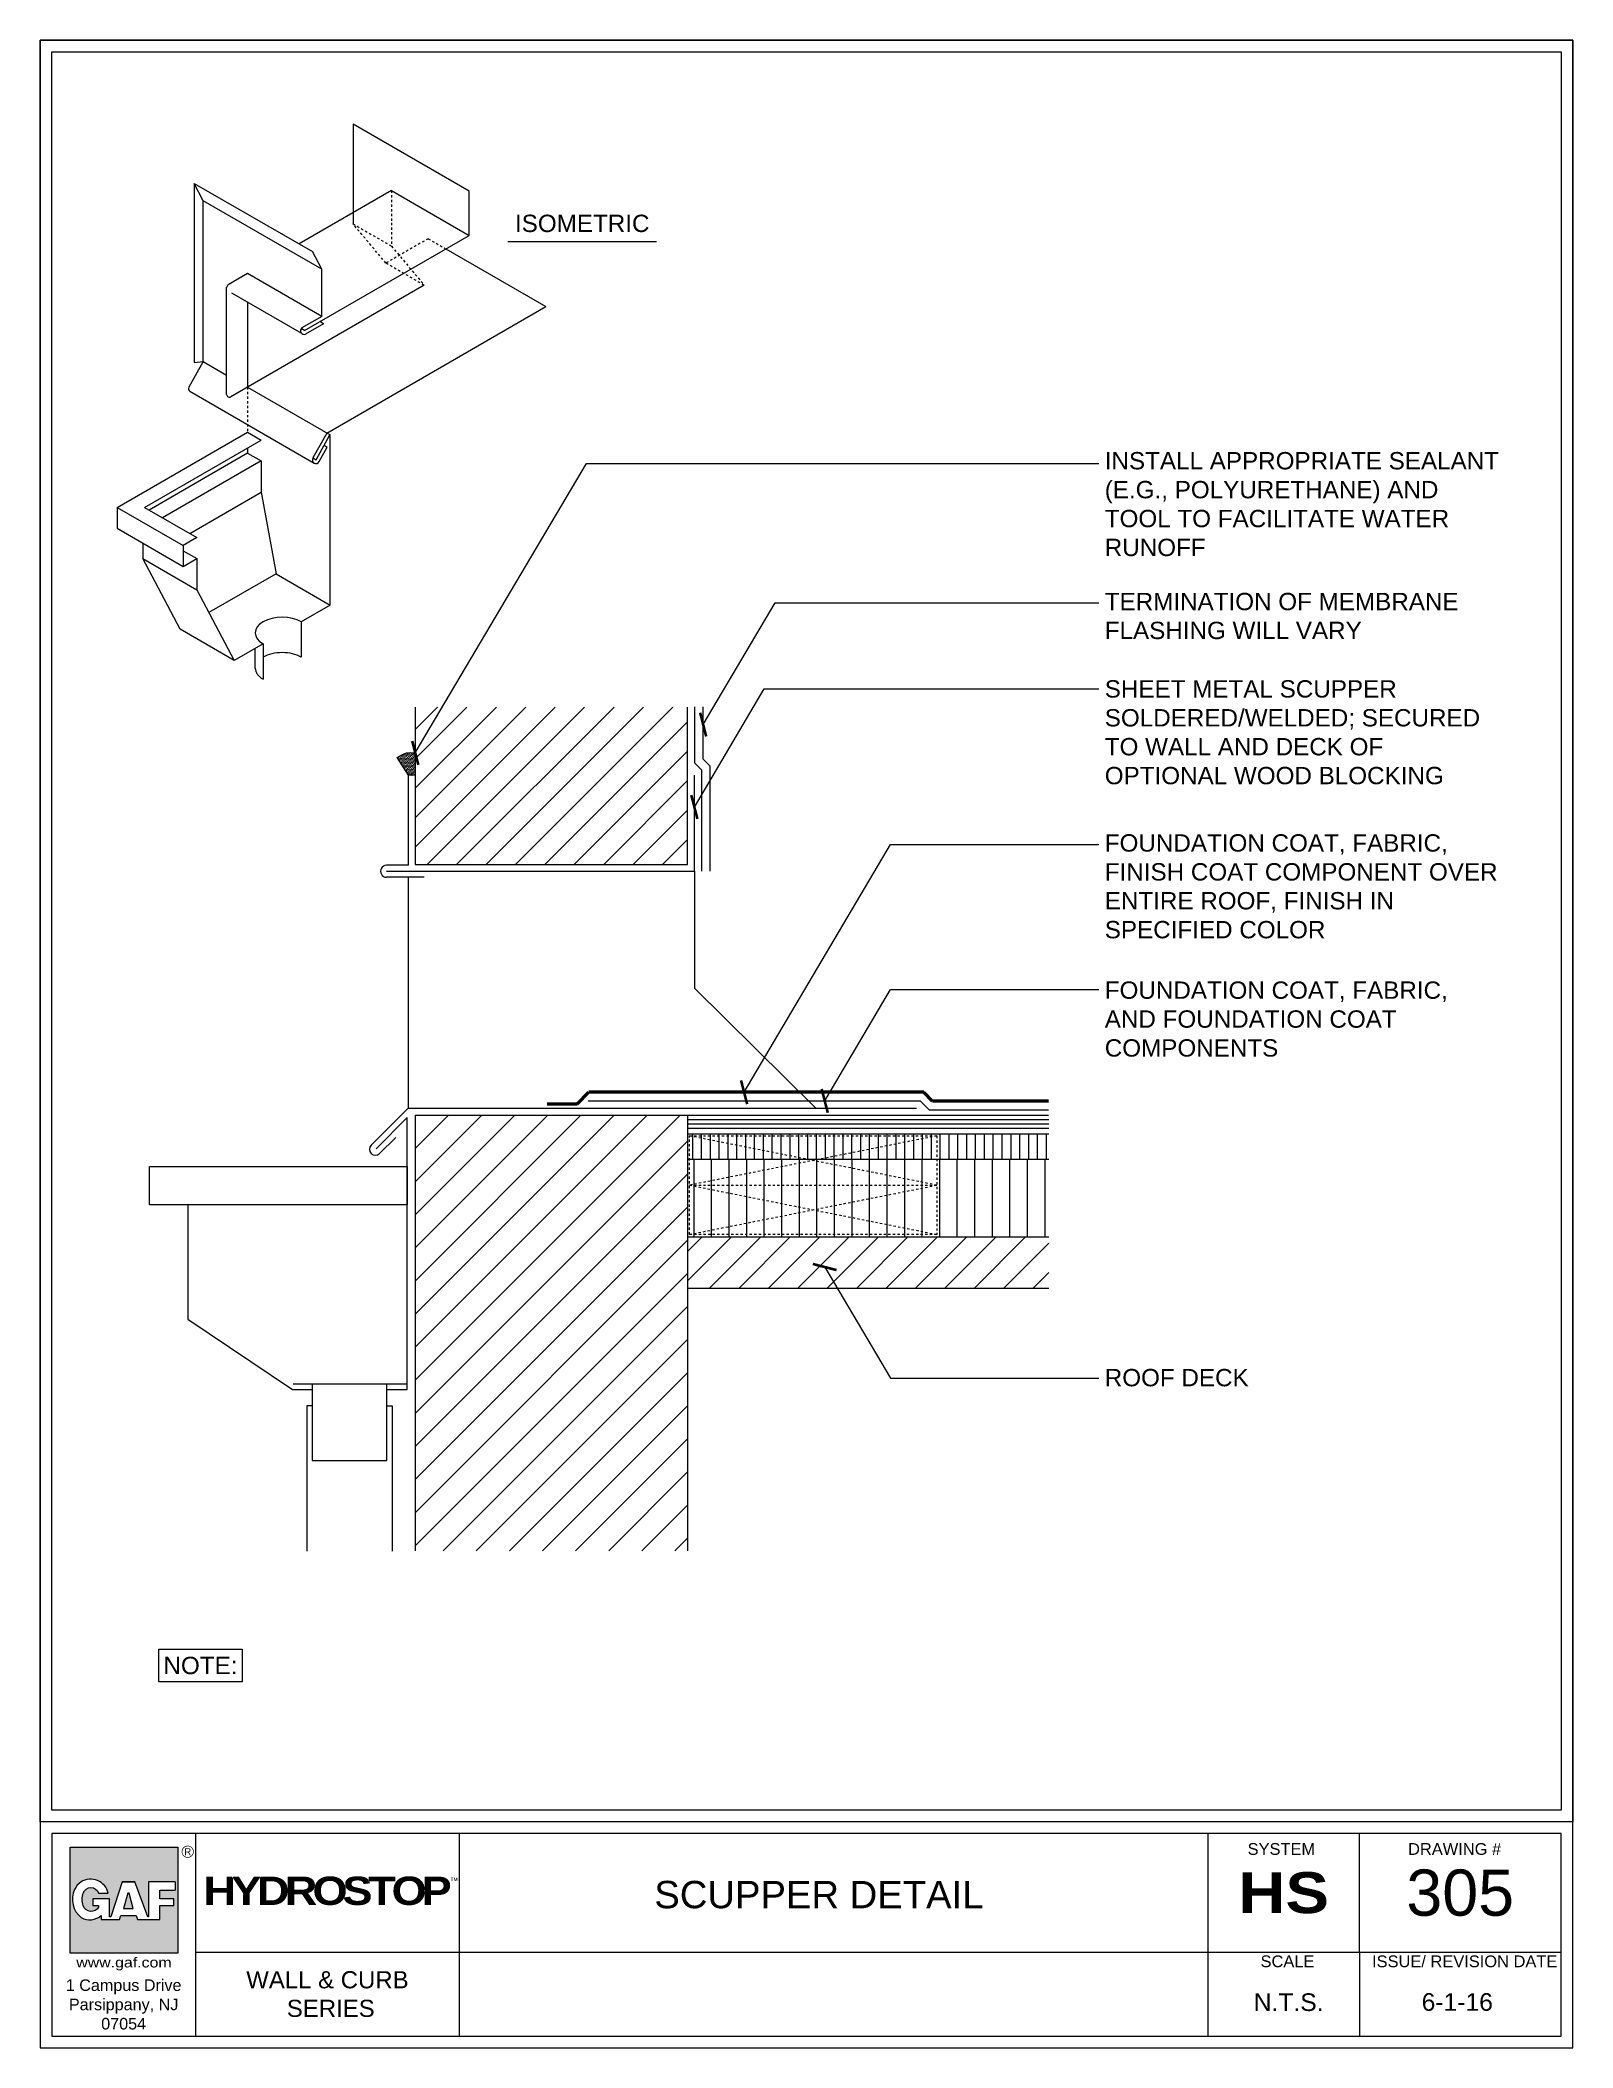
# Model space of a CAD drawing. Header units: inches. Extents: x 14.5 to 80.8, y 24.5 to 111.4.
import ezdxf
from ezdxf.enums import TextEntityAlignment as Align

# ---------------------------------------------------------------- set-up
doc = ezdxf.new("R2010")
doc.units = ezdxf.units.IN
doc.header["$MEASUREMENT"] = 0
doc.linetypes.add('DASHED2', pattern=[0.375, 0.25, -0.125])
doc.layers.get('0').update_dxf_attribs({"lineweight": 15})
doc.styles.add('ARCHQUIK', font='Archquik.shx', dxfattribs={"height": 0.1})
doc.styles.add('ARIAL', font='arial.ttf')
doc.styles.add('FONT', font='arial.ttf', dxfattribs={"height": 0.75})
doc.dimstyles.new('dIM-STYLE', dxfattribs={"dimtxt": 0.75, "dimasz": 0.75, "dimexe": 0.18, "dimexo": 0.0625, "dimgap": 0.09, "dimtad": 0, "dimtih": 1, "dimtoh": 1, "dimdec": 4, "dimzin": 0, "dimdsep": 46, "dimlunit": 4, "dimtxsty": 'FONT', "dimblk": 'ARCHTICK', "dimcen": 0, "dimclrd": 3, "dimclre": 3, "dimclrt": 256, "dimadec": 0, "dimazin": 0, "dimtfac": 1, "dimtdec": 4, "dimtofl": 0, "dimtmove": 0, "dimatfit": 3, "dimldrblk": 'ARCHTICK', "dimfxl": 1, "dimfrac": 2, "dimtolj": 1, "dimtzin": 0, "dimlwd": -1, "dimlwe": -1, "dimarcsym": 0})
pattern_1 = [(44.99999999999999, (-1.26099283668936, -0.05898184144857943), (-0.6363961030678927, 0.6363961030678928), [])]

# ---------------------------------------------------------------- blocks, each defined once
blk = doc.blocks.new('GAF_LOGO')
h = blk.add_hatch(color=242)
h.paths.add_polyline_path([(0.9999999843750018, 0.999999984375), (-0.01802111514781046, 0.999999984375), (-0.01802111514781046, -0.002743970513160665), (0.9999999843750018, -0.002743970513160499), (0.9999999843750018, 0.6710526210937502)])
edge = h.paths.add_edge_path(flags=16)
edge.add_line((0.3421052578125003, 0.5657894648437503), (0.2499999960937487, 0.5657894648437503))
edge.add_arc((0.1776315761718745, 0.542763149414063), 0.075943396054273, 17.65012421993013, 162.3498757800698)
edge.add_arc((0.2913533789062498, 0.5065789394531254), 0.1952830184252751, 162.3498757800698, 197.65012421993)
edge.add_arc((0.1804031326795207, 0.4712765883809845), 0.07885186654145789, 197.65012421993, 331.9610179646004)
edge.add_line((0.2499999960937487, 0.4342105195312511), (0.2499999960937487, 0.4473684140625002))
edge.add_line((0.2499999960937487, 0.4473684140625002), (0.1973684179687503, 0.4473684140625003))
edge.add_line((0.1973684179687503, 0.4473684140625003), (0.1973684179687503, 0.5131578867187501))
edge.add_line((0.1973684179687503, 0.5131578867187501), (0.3552631523437491, 0.5131578867187501))
edge.add_line((0.3552631523437491, 0.5131578867187501), (0.3552631523437491, 0.3421052578125003))
edge.add_line((0.3552631523437491, 0.3421052578125003), (0.3672600561810685, 0.3421052578125003))
edge.add_line((0.3672600561810685, 0.3421052578125003), (0.473684203125, 0.6710526210937502))
edge.add_line((0.473684203125, 0.6710526210937502), (0.5921052539062508, 0.6710526210937502))
edge.add_line((0.5921052539062508, 0.6710526210937502), (0.7168783917025898, 0.3421052578125004))
edge.add_line((0.7168783917025898, 0.3421052578125004), (0.7236841992187522, 0.3421052578125004))
edge.add_line((0.7236841992187522, 0.3421052578125004), (0.7236841992187522, 0.6710526210937502))
edge.add_line((0.7236841992187522, 0.6710526210937502), (0.9757096308521137, 0.6710526210937502))
edge.add_line((0.9757096308521137, 0.6710526210937502), (0.9757096308521139, 0.5921052539062504))
edge.add_line((0.9757096308521139, 0.5921052539062504), (0.828947355468749, 0.5921052539062504))
edge.add_line((0.828947355468749, 0.5921052539062504), (0.828947355468749, 0.5131578867187501))
edge.add_line((0.828947355468749, 0.5131578867187501), (0.9619798181352781, 0.5131578867187501))
edge.add_line((0.9619798181352781, 0.5131578867187501), (0.9619798181352782, 0.4473684140625002))
edge.add_line((0.9619798181352782, 0.4473684140625002), (0.8289473554687489, 0.4473684140625003))
edge.add_line((0.8289473554687489, 0.4473684140625003), (0.828947355468749, 0.3157894687500002))
edge.add_line((0.828947355468749, 0.3157894687500002), (0.6184210429687518, 0.3157894687500003))
edge.add_line((0.6184210429687518, 0.3157894687500003), (0.6052631484375013, 0.35526315234375))
edge.add_line((0.6052631484375013, 0.35526315234375), (0.4605263085937495, 0.3552631523437498))
edge.add_line((0.4605263085937495, 0.3552631523437498), (0.4473684140624989, 0.3157894687500002))
edge.add_line((0.4473684140624989, 0.3157894687500002), (0.2763157851562497, 0.3157894687500002))
edge.add_line((0.2763157851562497, 0.3157894687500002), (0.2763157851562497, 0.3552631523437499))
edge.add_arc((0.1671059236527185, 0.4777867589039027), 0.1641305212753787, 240.8042829104425, 311.71180968469173, ccw=False)
edge.add_arc((0.2222038028843561, 0.5072653279140215), 0.2193476823067968, 155.1482085443663, 231.9615675140741, ccw=False)
edge.add_arc((0.1895668580481229, 0.5197191371257442), 0.1845148081401703, 124.71226100437019, 154.3980145931274, ccw=False)
edge.add_arc((0.1751212575285651, 0.5254602239943656), 0.171785051789476, 13.577812998885406, 121.84091426695329, ccw=False)
h.paths.add_polyline_path([(0.5263157812499983, 0.5657894648437498), (0.5394736757812488, 0.5657894648437498), (0.5789473593750003, 0.421052625), (0.4868420976562504, 0.421052625)], flags=0)
at = {"color": 242}
for p, q in [((0.9757096308521138, 0.6710526210937502), (0.9757096308521138, 0.5921052539062504)), ((0.5263157812499983, 0.5657894648437498), (0.4868420976562504, 0.421052625)), ((0.4868420976562504, 0.421052625), (0.5789473593750003, 0.421052625)), ((0.5394736757812488, 0.5657894648437498), (0.5263157812499983, 0.5657894648437498)), ((0.5789473593750003, 0.421052625), (0.5394736757812488, 0.5657894648437498))]:
    blk.add_line(p, q, dxfattribs=at)
for points in [[(0.9999999843750018, 0.6710526210937502), (0.9999999843750019, -0.00274397051316061), (-0.01802111514781046, -0.00274397051316061), (-0.01802111514781046, 0.999999984375), (0.9999999843750018, 0.999999984375), (0.9999999843750018, 0.6710526210937502)], [(0.9757096308521138, 0.6710526210937502), (0.7236841992187522, 0.6710526210937502), (0.7236841992187522, 0.3421052578125003), (0.7168783917025898, 0.3421052578125003), (0.5921052539062508, 0.6710526210937502), (0.4736842031249999, 0.6710526210937502), (0.5921052539062508, 0.6710526210937502)]]:
    blk.add_lwpolyline(points, dxfattribs=at)
at = {"const_width": 0.006578947265625}
blk.add_lwpolyline([(1.146718681227561, 0.9569249246062017, 0.9999999999999999), (1.038984530952376, 0.9569249246062017, 0.9999999999999999)], format="xyb", close=True, dxfattribs=at)
at = {"color": 242}
for points in [[(0.4736842031249999, 0.6710526210937502), (0.3672600561810686, 0.3421052578125003), (0.3552631523437491, 0.3421052578125003), (0.3552631523437491, 0.5131578867187501), (0.1973684179687503, 0.5131578867187501), (0.1973684179687503, 0.4473684140625003), (0.2499999960937487, 0.4473684140625003), (0.2499999960937487, 0.4342105195312511, -0.6638381309650001), (0.1052631562500004, 0.4473684140625003, -0.1552561087471992), (0.1052631562500004, 0.5657894648437503, -0.7312178527831996), (0.2499999960937487, 0.5657894648437503), (0.3421052578125003, 0.5657894648437503, 0.5109723306082545), (0.08449389586529144, 0.6713944055155814, 0.1302578243974809), (0.02316816522774692, 0.599451122242597, 0.172358814401925)], [(0.08704397350846876, 0.3345076182265967, 0.3196577466454945), (0.2763157851562497, 0.3552631523437499), (0.2763157851562497, 0.3157894687500002), (0.4473684140624989, 0.3157894687500002), (0.4605263085937494, 0.3552631523437499), (0.6052631484375013, 0.3552631523437499), (0.6184210429687518, 0.3157894687500002), (0.828947355468749, 0.3157894687500002), (0.828947355468749, 0.4473684140625003), (0.9619798181352781, 0.4473684140625003), (0.9619798181352781, 0.5131578867187501), (0.828947355468749, 0.5131578867187501), (0.828947355468749, 0.5921052539062504), (0.9757096308521139, 0.5921052539062504)]]:
    blk.add_lwpolyline(points, format="xyb", dxfattribs=at)
blk.add_arc((0.222203802884356, 0.5072653279140215), 0.2193476823067967, 155.1482085443668, 231.9615675140741, dxfattribs=at)
at = {"style": 'ARIAL'}
blk.add_text('R', height=0.06578947265625, dxfattribs=at).set_placement((1.092851606089969, 0.956924924606203), align=Align.MIDDLE)
at = {"style": 'ARIAL', "width": 1.133105524367421}
blk.add_text('www.gaf.com', height=0.09481817704846432, dxfattribs=at).set_placement((0.03995709321242522, -0.1363967728893486), (0.9407297751728345, -0.1363967728893486), align=Align.FIT)
blk = doc.blocks.new('HydroStop')
at = {"color": 174, "linetype": 'Continuous', "style": 'ARIAL'}
blk.add_text('TM', height=0.07930227829834807, dxfattribs=at).set_placement((6.460029172047104, 0.5633620407934359))
at = {"lineweight": -2, "insert": (0.9349556855740957, 0.6638381548218604), "char_height": 0.633319658458992, "width": 5.94393791725881, "attachment_point": 1, "style": 'ARCHQUIK'}
blk.add_mtext('{\\fArial Black|b0|i0|c0|p34;\\T0.85;\\C154;HYDRO\\C132;STOP}', dxfattribs=at)

msp = doc.modelspace()

# ---------------------------------------------------------------- hatches: boundary and pattern name
h = msp.add_hatch()
h.set_pattern_fill('ANSI31', color=256, scale=7.2)
h.set_pattern_definition(pattern_1)
h.paths.add_polyline_path([(42.50540824418744, 82.5257271281825), (30.72096724243181, 82.5257271281825), (30.72096724243181, 75.71543956113736), (42.50540824418744, 75.71550977390675)])
h = msp.add_hatch()
h.set_pattern_fill('DOTS', color=256, scale=0.9, angle=45)
h.set_pattern_definition([(44.99999999999999, (-1.26099283668936, -0.05898184144857943), (-0.01988737822087164, 0.05966213466261495), [0, -0.05625])])
edge = h.paths.add_edge_path()
edge.add_spline(control_points=[(30.72096724243181, 80.54294064108855), (30.59159754111868, 80.55567655927572), (30.30666655733555, 80.58372684973499), (30.06512339493619, 80.42643860787572), (29.93325018263822, 80.34056531920699)], knot_values=[0, 0, 0, 0, 0.4212940599626336, 0.9278813334863013, 0.9278813334863013, 0.9278813334863013, 0.9278813334863013], degree=3, periodic=0)
edge.add_line((29.93325018263822, 80.34056531920699), (30.42782184566059, 79.58837592072507))
edge.add_line((30.42782184566059, 79.58837592072506), (30.72096724243181, 79.58837592072506))
edge.add_line((30.72096724243181, 79.58837592072506), (30.72096724243181, 80.54294064108855))
h = msp.add_hatch()
h.set_pattern_fill('ANSI31', color=256, scale=8.1)
h.set_pattern_definition([(44.99999999999999, (-1.26099283668936, -0.05898184144857943), (-0.7159456159513794, 0.7159456159513795), [])])
h.paths.add_polyline_path([(42.50547845695683, 64.86672413705078), (30.72103745520119, 64.86672413705078), (30.72103745520119, 46.01726364090079), (42.50540824418744, 46.0231615135296)])
h = msp.add_hatch()
h.set_pattern_fill('ANSI31', color=256, scale=3.06, angle=45)
h.set_pattern_definition([(90, (-1.26099283668936, -0.05898184144857943), (-0.3825, 4.996003610813205e-17), [])])
h.paths.add_polyline_path([(53.01177548467385, 64.0627283483069), (42.5054754611979, 64.0627283483069), (42.5054713767035, 62.96653990973621), (53.01177548467385, 62.96653990973621)])
h.paths.add_polyline_path([(53.23677548467385, 64.0627283483069), (53.01177548467385, 64.0627283483069), (53.01177548467385, 62.96653990973621), (53.23677548467385, 62.96653990973621)])
h.paths.add_polyline_path([(58.12927533287169, 64.0627283483069), (53.23677548467385, 64.0627283483069), (53.23677548467385, 62.96653990973621), (58.13023146572093, 62.96653990973621)])
h = msp.add_hatch()
h.set_pattern_fill('ANSI31', color=256, scale=6.075, angle=45)
h.set_pattern_definition([(90, (-1.26099283668936, -0.05898184144857943), (-0.759375, 1.498801083243961e-16), [])])
h.paths.add_polyline_path([(53.01177548467385, 62.96653990973621), (42.5054713767035, 62.96653990973621), (42.50545884910174, 59.60440720546939), (53.01177548467385, 59.60440720546939)])
h.paths.add_polyline_path([(53.23677548467385, 62.96653990973621), (53.01177548467385, 62.96653990973621), (53.01177548467385, 59.60440720546939), (53.23677548467385, 59.60440720546939)])
h.paths.add_polyline_path([(58.12927533287169, 62.96653990973621), (53.23677548467385, 62.96653990973621), (53.23677548467385, 59.60440720546939), (58.12927533287169, 59.60440720546939)])
h = msp.add_hatch()
h.set_pattern_fill('ANSI31', color=256, scale=7.2)
h.set_pattern_definition(pattern_1)
h.paths.add_polyline_path([(53.01177548467385, 59.60440720546939), (42.50545884910174, 59.60440720546939), (42.50545058357935, 57.38612283536523), (53.01177548467385, 57.38612283536523)])
h.paths.add_polyline_path([(53.23677548467385, 59.60440720546939), (53.01177548467385, 59.60440720546939), (53.01177548467385, 57.38612283536523), (53.23677548467385, 57.38612283536523)])
h.paths.add_polyline_path([(58.13313941003385, 59.60440720546939), (53.23677548467385, 59.60440720546939), (53.23677548467385, 57.38612283536523), (58.12927533287169, 57.38612283536523)])

# ---------------------------------------------------------------- linework, layer by layer
for p, q in [((33.04675719161872, 104.8546666963016), (28.02638815181154, 107.7564044268403)), ((28.02638815181154, 107.7564044268403), (28.02646616599975, 103.4333262012704)), ((21.15052965957437, 105.1901277056124), (26.27064052039849, 102.2340303218349)), ((21.15052965957437, 105.1901277056124), (21.15060767376259, 97.43918406420323)), ((21.54535946611441, 104.4318680259564), (21.15064087966019, 105.190063492666)), ((26.67096964581934, 101.4725956089427), (21.54535946611441, 104.4318680259564)), ((21.54535946611441, 97.47865924343841), (21.54535946611441, 104.4318680259564)), ((29.69113291406362, 104.8744042859192), (25.69425578884306, 102.5668062017552)), ((29.69113291406362, 104.8744042859192), (33.04683520580694, 102.9332552548326)), ((33.04683520580694, 102.9332552548326), (33.04675719161872, 104.8546666963016)), ((25.93412563815868, 98.82752455762085), (33.04683520580694, 102.9332552548326)), ((34.725700516492, 102.6780730817544), (41.15763256314744, 102.6780730817544)), ((26.6708629844943, 101.4726571898874), (26.27064052039849, 102.2340303218349)), ((32.04213134297039, 102.3533013776185), (36.36825154792719, 99.85561471274008)), ((23.46661487920696, 101.2817729045765), (22.62110774260956, 100.7936191316603)), ((31.11231738071838, 100.7817019581388), (22.7461136507525, 95.9508631497346)), ((26.67096964581934, 99.43275862976816), (23.46661487920696, 101.2817729045765)), ((26.6708629844943, 99.43282017673374), (26.6708629844943, 101.4726571898874)), ((22.55860774260955, 96.05911291392476), (22.55860774260956, 100.6853659561872)), ((22.76253683059526, 100.4593473324475), (25.80149635100377, 98.7048032352833)), ((23.46661487920696, 100.0447799362899), (23.46661487920696, 96.3666450046671)), ((26.67096964581934, 99.43275862976816), (25.81651135974495, 98.93943690829178)), ((26.74999801847792, 99.1169571958867), (25.96587512152858, 98.66424363025527)), ((26.75007603266613, 99.1169571958867), (26.5928205393643, 99.20774869727609)), ((26.89611518703624, 94.38687423497882), (36.36825154792719, 99.85561471274008)), ((25.93412563815868, 98.82752455762085), (25.7890969065908, 98.91125693483184)), ((21.5452814519262, 97.47865924343841), (20.92381211322216, 96.36403528192209)), ((21.15060767376259, 97.43918406420323), (21.5452814519262, 97.47865924343841)), ((21.54535946611441, 97.47865924343841), (22.55860774260955, 96.89366007824805)), ((20.97048875819689, 96.19490961519013), (26.34884855283402, 93.08971213995774)), ((23.46661487920696, 96.36689716088996), (27.03943065674378, 94.30413100996415)), ((17.82767134106823, 91.1685596441134), (23.46661487920696, 94.42541795939235)), ((19.00552955469032, 91.1685596441134), (24.05659425450681, 94.08479320824665)), ((23.46661487920696, 94.42541795939235), (24.05659425450681, 94.08479320824665)), ((26.89611518704042, 94.38687423498124), (26.28932423708711, 93.30692854299944)), ((26.42749517567996, 93.22801567013411), (27.02589028645509, 94.31194854639526)), ((26.77657755941816, 93.86034348405511), (26.91437391304023, 93.78078672219806)), ((27.03943065674378, 86.94074128024675), (27.03943065674378, 94.30413100996415)), ((23.46653686501875, 93.51756685117135), (19.20173329486962, 91.05528136190489)), ((24.05218937592489, 93.18202782767231), (19.78514486863388, 90.71844853274375)), ((23.46661487920696, 93.74416845710095), (23.46661487920696, 93.51756685117135)), ((23.46661487920696, 93.51756685117135), (24.05218937592489, 93.18202782767231)), ((24.0522673901131, 93.18202782767231), (24.0522673901131, 91.82612802484438)), ((26.28968915580703, 93.30757801280373), (26.42749517567996, 93.22801567013411)), ((26.56564790312512, 93.14910444380392), (26.91437391304023, 93.78078672219806)), ((20.95942754996329, 90.04047611057348), (24.0522673901131, 91.82612802484438)), ((24.05218937592489, 91.82660932168011), (24.69705465568381, 88.29311269500205)), ((17.82767134106823, 91.1685596441134), (20.6823173965972, 89.52042897551263)), ((17.82767134106823, 91.1685596441134), (17.82767134106824, 90.26424358681274)), ((19.00552955469032, 91.1685596441134), (21.27124650340826, 89.8604473538636)), ((17.82767134106823, 90.26424358681274), (20.68231739659721, 88.61611291821198)), ((18.92710811803208, 89.6294834676757), (18.92710811803208, 88.95076795823182)), ((21.27124650340826, 89.8604473538636), (20.6823173965972, 89.52042897551263)), ((20.68231739659721, 89.52042897551264), (20.68231739659721, 88.61611291821198)), ((20.54513955905064, 85.89807711689912), (18.92710811803208, 88.95076795823182)), ((18.92710811803208, 88.95076795823182), (21.26903321146813, 87.60221904419815)), ((20.68231739659721, 89.28985786470973), (21.26895519727992, 88.95116237256877)), ((20.68231739659359, 88.61611291821407), (21.26895519727992, 88.95116237256877)), ((21.26895519727992, 88.95116237256877), (21.26903321146813, 87.60221904419815)), ((24.69705465568381, 88.29311269500205), (21.79089841168756, 86.61524260522371)), ((24.69705465568381, 88.29311269500205), (27.03943065674378, 86.94074128024677)), ((21.26895519727992, 87.60226396704778), (22.88664512125719, 84.54312943344681)), ((27.03943065674378, 86.94074128024677), (25.78918987509108, 86.21891442840773)), ((25.78918987509108, 86.21891442840773), (25.78918987509108, 84.68777832912009)), ((22.8866451212572, 84.5431294334468), (20.54513955905064, 85.89807711689912)), ((24.1368859029099, 85.26495628528585), (22.8866451212572, 84.5431294334468)), ((24.1368859029099, 85.26495628528583), (24.1368859029099, 83.7338201859982)), ((23.79468254568971, 84.21079925755915), (23.79468254568971, 85.06738508487716)), ((30.72096724243181, 82.5257271281825), (30.72096724243181, 75.71543956113736)), ((42.50540824418744, 75.71550977390675), (42.50540824418744, 82.5257271281825)), ((42.79868698193214, 82.53752287344011), (42.79865187554744, 80.1125142442262)), ((43.17759019194873, 80.26943978381428), (43.17759019194873, 82.53752287344011)), ((30.42782184566059, 79.58837592072506), (29.93325018263822, 80.34056531920699)), ((42.79865187554744, 80.1125142442262), (43.10056678392719, 79.80754508037795)), ((43.47371254685375, 79.97036849259484), (43.17759019194873, 80.26943978381428)), ((43.47374765323845, 75.42532039801523), (43.47371254685375, 79.97036849259484)), ((30.42782184566059, 75.6829661552942), (30.42782184566059, 79.58837592072506)), ((30.72096724243181, 79.58837592072506), (30.4278218456606, 79.58837592072506)), ((42.79559762007895, 75.42532039801523), (42.79559762007895, 79.58816551576521)), ((43.10056678392719, 79.80754508037795), (43.10053167754251, 75.42539061078463)), ((30.42782184566059, 75.6829661552942), (29.47721824544602, 75.68296615529418)), ((30.72096724243181, 75.71543956113736), (42.50540824418744, 75.71550977390675)), ((29.4772884582154, 75.42833954709903), (42.79559762007895, 75.42532039801523)), ((31.09997577160248, 75.16476081080657), (29.4772884582154, 75.16476081080657)), ((30.4307076537709, 65.15684330017291), (30.4307076537709, 75.16476081080657)), ((42.79559762007895, 75.42532039801523), (42.79559762007895, 70.37400312974442)), ((42.79559762007895, 70.37400312974442), (48.06314005601656, 65.15979223648732)), ((30.39240658806829, 65.15979223648732), (28.81121502139109, 63.57860066981011)), ((52.41285128182309, 65.15979223648732), (30.39240658806828, 65.15979223648732)), ((38.20543782116586, 65.49140714631932), (52.56979058152069, 65.49140714631932)), ((52.56979058152069, 65.49140714631932), (52.95159386135747, 65.10941457444953)), ((30.37151828917459, 64.76898796205901), (29.02427567010699, 63.42174534299142)), ((30.37151828917459, 53.00220547180513), (30.37151828917459, 64.76898796205901)), ((30.72103745520119, 64.86672413705078), (42.50547845695683, 64.86672413705078)), ((30.72103745520119, 64.86672413705078), (30.72103745520119, 46.01726364090079)), ((42.50547845695683, 64.86672413705078), (42.50540824418744, 46.0231615135296)), ((42.50547779304715, 64.68854538522855), (58.12927533287169, 64.68854538522855)), ((42.50547779304715, 64.5027241629535), (58.12927533287169, 64.5027241629535)), ((42.50547779304715, 64.31417059446716), (58.12927533287169, 64.31417059446716)), ((42.50547845695683, 64.86672413705078), (58.11837850440414, 64.86672413705078)), ((52.95159386135747, 65.10941457444953), (58.12128985882089, 65.10944968083425)), ((29.87994114268239, 63.9131469679682), (29.17828737976536, 63.21149320505116)), ((42.50547779304715, 64.0627283483069), (58.12927533287169, 64.0627283483069)), ((42.50547779304715, 62.96653990973621), (58.12927533287169, 62.96653990973621)), ((20.87292420770063, 60.99364735192431), (20.87580293124565, 56.04898328035788)), ((42.50547779304715, 59.60440720546939), (58.12927533287169, 59.60440720546939)), ((42.50547779304715, 57.38612283536523), (58.12927533287169, 57.38612283536523)), ((20.87580293124565, 56.04898328035788), (25.40607123786853, 53.00220547180513)), ((25.40607123786853, 53.00220547180513), (26.25884042850254, 53.00220547180513)), ((25.43268187746758, 53.24489590920388), (26.25884042850254, 53.24489590920388)), ((26.25884042850254, 53.24489590920388), (26.25884042850254, 49.93169574719836)), ((26.25884042850254, 53.24489590920388), (30.37151828917458, 53.24489590920388)), ((29.48318633084421, 49.93169574719836), (29.48318633084421, 53.24489590920388)), ((29.48318633084421, 53.00220547180513), (30.37151828917459, 53.00220547180513)), ((26.26182447120165, 52.3033426716754), (26.02190743819383, 52.3033426716754)), ((26.02190743819383, 52.3033426716754), (26.02190743819383, 46.00539768287377)), ((29.48318633084421, 52.3033426716754), (29.72015442753762, 52.3033426716754)), ((29.72015442753762, 52.3033426716754), (29.72015442753762, 46.00546789564316)), ((26.25884042850254, 49.93169574719836), (29.48318633084421, 49.93169574719836)), ((21.20705469467076, 33.78611375226865), (21.20705469467076, 25.02717102045245)), ((32.6318562415896, 25.02717102045245), (32.6318562415896, 33.78611375226865)), ((71.56792847675739, 28.65521179804592), (71.56792847675739, 33.78611375226865))]:
    msp.add_line(p, q)
at = {"linetype": 'DASHED2', "ltscale": 0.25}
for p, q in [((29.69113291406362, 104.8744042859192), (29.69113291406361, 102.4726427349009)), ((28.02646616459188, 103.433404217111), (29.69113291406362, 102.4726427349009)), ((29.45046457163587, 101.7405833693206), (28.02646616599975, 103.4333262012704)), ((31.27692731784533, 102.7950921275095), (29.45046457163586, 101.7405833693206)), ((31.27692731784533, 102.7950921275095), (32.01886623270397, 102.3667334952936)), ((31.11231738071838, 100.7817019581388), (29.45046457163587, 101.7405833693206)), ((29.69113291406362, 102.4726427349009), (31.11231738071838, 100.7817019581388)), ((23.46661487920696, 96.3666450046671), (23.46661487920696, 94.42541795939235)), ((53.28750449384359, 61.84454736020589), (42.58478446576956, 63.97598438037189)), ((53.28750449384359, 63.97598438037189), (42.58478446576956, 61.84454736020589)), ((42.58478446576956, 61.84454736020589), (53.28750449384359, 61.84454736020589)), ((42.58478446576956, 61.84454736020589), (53.28750449384359, 59.7131103400399)), ((42.58478446576956, 59.7131103400399), (53.28750449384359, 61.84454736020589))]:
    msp.add_line(p, q, dxfattribs=at)
at = {"lineweight": 50}
for p, q in [((37.71982300622938, 65.3467688413746), (36.42724735629295, 65.3467688413746)), ((37.71982300622938, 65.3467688413746), (38.23345271615273, 65.86455290924586)), ((52.72361299914606, 65.86455290924586), (38.23341800807181, 65.86451792043782)), ((53.10557046463114, 65.4795060819076), (52.72361299914606, 65.86455290924586)), ((58.12128985882089, 65.47957629467699), (53.10557046463114, 65.4795060819076))]:
    msp.add_line(p, q, dxfattribs=at)
at = {"linetype": 'Continuous'}
for p, q in [((65.01569888488676, 33.78611375226865), (65.01569888488676, 25.02717102045245)), ((21.20705469467076, 28.65521179804592), (80.29722166968178, 28.65521179804592)), ((71.56792847675739, 28.65521179804592), (71.56792847675739, 25.02717102045245))]:
    msp.add_line(p, q, dxfattribs=at)
for points in [[(14.49001371606128, 111.3851559938448), (14.49001371606128, 24.51839938696503), (80.80599330317555, 24.51839938696503), (80.80599330317555, 111.3851559938448)], [(14.49001371606128, 111.3851559938448), (80.80599330317555, 111.3851559938448), (80.80599330317555, 34.29488538575606), (14.49001371606128, 34.29488538575606)], [(14.99878534955506, 110.8763843603538), (80.29722166968178, 110.8763843603538), (80.29722166968178, 34.80365701925211), (14.99878534955506, 34.80365701925211)], [(80.80599330317555, 34.29488538575606), (14.49001371606128, 34.29488538575606), (14.49001371606128, 24.51839938696503), (80.80599330317555, 24.51839938696503)], [(80.29722166968178, 33.78611375226865), (14.99878534954415, 33.78611375226865), (14.99878534954415, 25.02717102045245), (80.29722166968178, 25.02717102045245)]]:
    msp.add_lwpolyline(points, close=True, dxfattribs=at)
at = {"linetype": 'DASHED2', "ltscale": 0.25}
msp.add_lwpolyline([(42.58478446576956, 63.97598438037189), (53.28750449384359, 63.97598438037189), (53.28750449384359, 59.7131103400399), (42.58478446576956, 59.7131103400399)], close=True, dxfattribs=at)
for points in [[(19.21772838208569, 62.64880807115455), (30.3713778636358, 62.64880807115455), (30.3713778636358, 60.99364735192431), (19.21772838208569, 60.99364735192431)], [(19.6212313395464, 41.7685643814668), (23.23017247385826, 41.7685643814668), (23.23017247385826, 40.34757795686184), (19.6212313395464, 40.34757795686184)]]:
    msp.add_lwpolyline(points, close=True)
for centre, radius, start, end in [((22.68360774260956, 100.6853659561872), 0.125, 119.9999999999992, 180), ((25.91594833230533, 98.81527633007158), 0.1590709297638992, 128.6903279083661, 288.292305387344), ((21.03298875819688, 96.30316279066318), 0.125, 150.8577263257956, 240.0000000000002), ((22.68360774260955, 96.05911291392476), 0.125, 180, 300.0031270859978), ((26.42749517567579, 93.22801567012537), 0.1591010928348545, 150.265496135324, 330.265496135324), ((29.4772884582154, 75.42386348305037), 0.2591026817570873, 89.98447374700692, 270.0155262609234), ((28.9947599771744, 63.39505571402681), 0.2595717657739184, 135, 314.9999999999999)]:
    msp.add_arc(centre, radius, start, end)
for centre, start_param, end_param in [((24.96303788900049, 85.74193535684678), 3.926990816987239, 7.068583470577032), ((24.96303788900049, 84.21079925755915), 3.926990816987239, 5.497787143782141), ((24.96303788900049, 84.21079925755915), 0, 0.785398163397446)]:
    msp.add_ellipse(centre, major_axis=(-1.168355343310781, 0), ratio=0.5773502691896302, start_param=start_param, end_param=end_param)
msp.add_spline([(29.93325018263822, 80.34056531920699), (30.34180258846544, 80.54294064108855), (30.72096724243181, 80.54294064108855)], degree=3)

# ---------------------------------------------------------------- block references
at = {"linetype": 'Continuous', "xscale": 4.578944701403998, "yscale": 4.578944701396722, "zscale": 4.578944701398359}
msp.add_blockref('GAF_LOGO', (15.87060638633879, 28.62272093202319), dxfattribs=at)
at = {"xscale": 1.934332076455829, "yscale": 1.934332076455829, "zscale": 1.934332076455829}
msp.add_blockref('HydroStop', (19.74687504737987, 30.64248056082877), dxfattribs=at)

# ---------------------------------------------------------------- texts
at = {"style": 'ARIAL'}
for s, p in [('SYSTEM', (68.19558099794061, 33.12265175710945)), ('DRAWING #', (75.69039278614467, 33.12265175710945)), ('SCALE', (68.45888497711051, 28.26339685077483)), ('ISSUE/ REVISION DATE', (76.12673907382349, 28.2711688339673))]:
    msp.add_text(s, height=0.5087716334887066, dxfattribs=at).set_placement(p, align=Align.MIDDLE)
at = {"linetype": 'Continuous', "style": 'ARIAL'}
for s, p in [('N.T.S.', (66.99815271592591, 26.11325017496029)), ('6-1-16', (74.26414294412801, 26.12102215814912))]:
    msp.add_text(s, height=0.7631574502330598, dxfattribs=at).set_placement(p)
at = {"linetype": 'Continuous', "attachment_point": 5}
for s, insert, char_height, width, style in [('ISOMETRIC', (37.944341189694, 103.4530363078455), 0.75, 3.608941134311863, 'FONT'), ('NOTE:', (21.42570190670187, 41.05807116916432), 0.75, 3.608941134311863, 'FONT'), ('{\\fArial Black|b0|i0|c0|p34;HS}', (68.29181368082207, 31.22066277515729), 1.770582097118444, 6.552229591870622, 'ARIAL'), ('305', (75.93257507321958, 31.22066277515728), 2, 8.729293192924388, 'ARIAL'), ('SCUPPER DETAIL', (48.18350952815955, 31.14208659105088), 1.183652803665149, 28.42956344025924, 'ARIAL')]:
    msp.add_mtext(s, dxfattribs=dict(at, insert=insert, char_height=char_height, width=width, style=style))
for s, insert, char_height, width, attachment_point, style in [('INSTALL APPROPRIATE SEALANT (E.G., POLYURETHANE) AND TOOL TO FACILITATE WATER RUNOFF', (60.55307591262579, 93.56364602712074), 0.75, 17.1364246745373, 1, 'FONT'), ('TERMINATION OF MEMBRANE FLASHING WILL VARY', (60.55307591262579, 87.47167851845518), 0.75, 17.1364246745373, 1, 'FONT'), ('SHEET METAL SCUPPER SOLDERED/WELDED; SECURED TO WALL AND DECK OF OPTIONAL WOOD BLOCKING', (60.55307591262579, 83.69199088988228), 0.75, 17.1364246745373, 1, 'FONT'), ('FOUNDATION COAT, FABRIC, FINISH COAT COMPONENT OVER ENTIRE ROOF, FINISH IN SPECIFIED COLOR', (60.55307591262579, 77.02603344989222), 0.75, 17.1364246745373, 1, 'FONT'), ('FOUNDATION COAT, FABRIC, AND FOUNDATION COAT COMPONENTS', (60.55307591262579, 70.65727521257202), 0.75, 17.1364246745373, 1, 'FONT'), ('ROOF DECK', (60.55307591262579, 53.8922245666763), 0.75, 17.1364246745373, 1, 'FONT'), ('WALL & CURB\\P SERIES', (26.91945546813018, 26.84119140924918), 0.7419714262123118, 11.42480154691884, 5, 'ARIAL'), ('1 Campus Drive\\PParsippany, NJ 07054', (18.10292002210745, 26.39340186921985), 0.5, 6.20826934512661, 5, 'ARIAL')]:
    msp.add_mtext(s, dxfattribs=dict(insert=insert, char_height=char_height, width=width, attachment_point=attachment_point, style=style))

# ---------------------------------------------------------------- leaders
for points in [[(30.72096724243181, 80.54294064108856), (38.12260594234962, 93.06281952485861), (60.30307591262579, 93.06281952485861)], [(43.17759019194873, 81.7715029085048), (46.29020998851942, 87.03650224773529), (60.30307591262579, 87.03650224773529)], [(42.79559762007895, 78.20563804243632), (45.82142645279177, 83.32383038395179), (60.30307591262579, 83.32383038395179)], [(44.94727192718842, 65.86453413207238), (51.28120472348573, 76.57838746680241), (60.30307591262579, 76.57838746680241)], [(48.43639862641616, 65.49140714631932), (51.28120472348573, 70.30339935873533), (60.30307591262579, 70.30339935873533)], [(48.43639862641616, 58.30222631969836), (51.28120472348573, 53.49023410728235), (60.30307591262579, 53.49023410728235)]]:
    msp.add_leader(points, dimstyle='dIM-STYLE', override={"dimgap": 0.09, "dimtad": 0, "dimclrd": 256})

doc.saveas('drawing.dxf')
